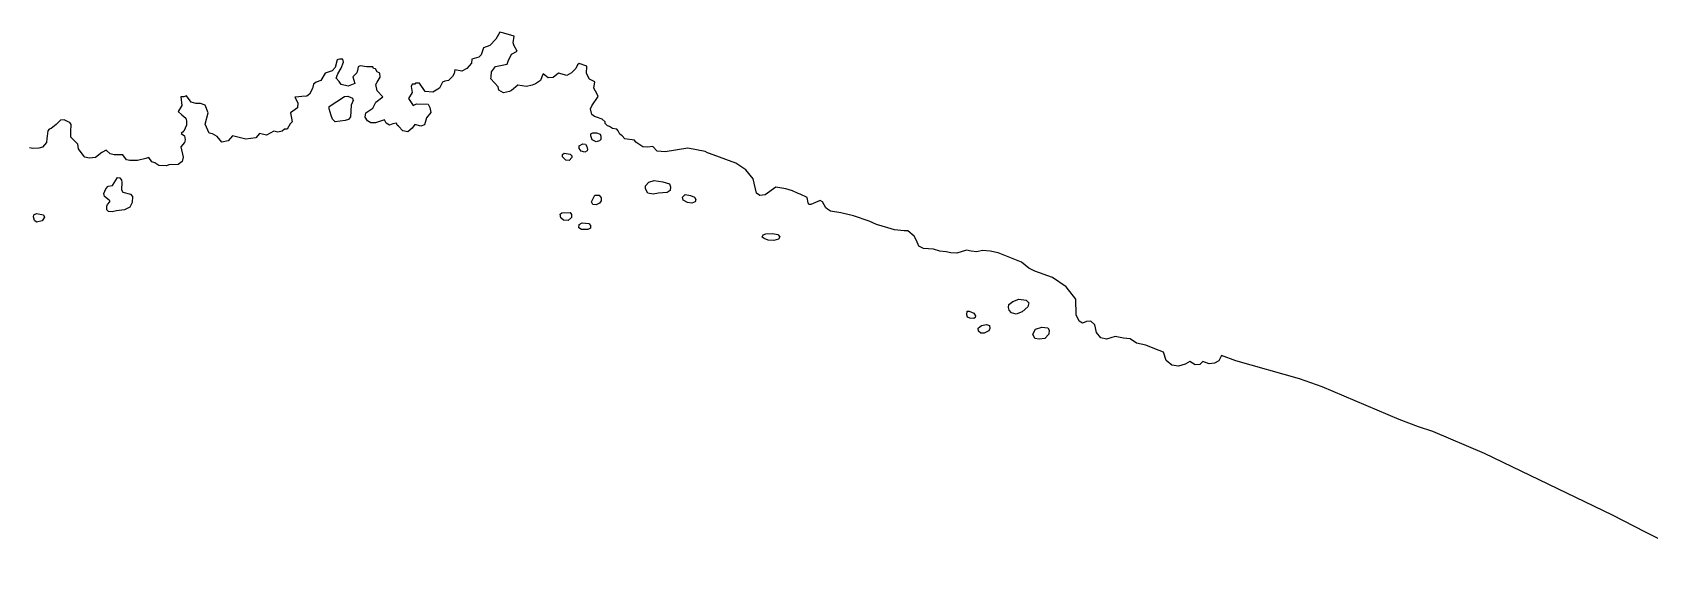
# Model space of a CAD drawing. Header units: inches. Extents: x -62624 to 51363, y -122611 to -15713.
# Drawn here: x -5221 to -3159, y -116845 to -116154 of the extents above; entities that cross this region are included whole.
import ezdxf

# ---------------------------------------------------------------- set-up
doc = ezdxf.new("R2010")
doc.units = ezdxf.units.IN
doc.header["$MEASUREMENT"] = 0

msp = doc.modelspace()

# ---------------------------------------------------------------- linework, layer by layer
for points in [[(-3054.5, -116845.3), (-3164.5, -116791.1), (-3206.3, -116769.2), (-3369.6, -116690.9), (-3435.7, -116662.8), (-3453.8, -116656.7), (-3478.3, -116647.2), (-3576.9, -116605.9), (-3605.5, -116595.4), (-3686.8, -116572.7), (-3705, -116565.8), (-3708.6, -116572.7), (-3714.1, -116575.7), (-3720.8, -116576.3), (-3729, -116573.5), (-3732.8, -116577.2), (-3738.8, -116577.5), (-3745.5, -116573.3), (-3751.4, -116577), (-3759.8, -116579.4), (-3768.4, -116578), (-3775.6, -116572.2), (-3778.9, -116561.7), (-3790, -116557.4), (-3801.4, -116552.6), (-3813.4, -116550.2), (-3821.5, -116544.4), (-3830.1, -116543.5), (-3840.7, -116541.5), (-3851.7, -116544.9), (-3858.9, -116543), (-3864.6, -116536.3), (-3866.5, -116526.7), (-3871.8, -116521.9), (-3877, -116522.4), (-3882.3, -116524.3), (-3886.6, -116521.9), (-3890.4, -116513.8), (-3890.6, -116493.8), (-3903, -116478.2), (-3920.5, -116466.3), (-3943, -116458.2), (-3950.6, -116454.4), (-3959.9, -116446.9), (-3989.9, -116435), (-3999.9, -116432.5), (-4010, -116431.9), (-4017.2, -116433.4), (-4024.4, -116432.6), (-4030.2, -116431.4), (-4042.4, -116435.3), (-4050.4, -116434.9), (-4056.1, -116433.7), (-4064.1, -116432.6), (-4072.5, -116430.3), (-4085, -116429.1), (-4090.8, -116426.1), (-4093.8, -116419.2), (-4096.9, -116413.5), (-4104.9, -116406.6), (-4109.8, -116406.6), (-4122, -116405.5), (-4130.4, -116402.8), (-4144.8, -116398.8), (-4154.2, -116394.3), (-4174.2, -116387.4), (-4190.5, -116383.6), (-4203.6, -116381.8), (-4207.3, -116379.3), (-4209.4, -116377.6), (-4213.8, -116369.8), (-4217, -116368.2), (-4228.7, -116373.3), (-4231.2, -116373.1), (-4232.2, -116371), (-4233.6, -116364.2), (-4242.3, -116359.9), (-4244.8, -116359.2), (-4252.3, -116355.5), (-4260.4, -116353), (-4273.3, -116351.2), (-4286.8, -116360.6), (-4293.6, -116361.8), (-4297.9, -116358.6), (-4302.2, -116340.4), (-4311.6, -116328.9), (-4324.3, -116320.6), (-4357.9, -116307.9), (-4360.4, -116307.3), (-4363.5, -116305.4), (-4385.6, -116301.5), (-4414.5, -116306.1), (-4424.6, -116305.2), (-4430.2, -116299.2), (-4436.4, -116300), (-4442.8, -116299.5), (-4449.2, -116295.4), (-4451.7, -116293.5), (-4453.6, -116291), (-4465.7, -116289.4), (-4469.1, -116285.4), (-4472.4, -116283.4), (-4474.3, -116279.1), (-4476.2, -116277), (-4481.6, -116276), (-4485.4, -116273.5), (-4487.9, -116272.9), (-4491, -116269.7), (-4491, -116267.8), (-4494.7, -116264.1), (-4502.2, -116261.6), (-4504.7, -116261), (-4507.9, -116258.5), (-4509.6, -116251.2), (-4507.9, -116247.2), (-4499.7, -116235.4), (-4501, -116232.2), (-4505.5, -116224.6), (-4504.2, -116216.8), (-4511, -116213.4), (-4514.7, -116206), (-4514.4, -116196.6), (-4524.1, -116193.4), (-4526.4, -116195.1), (-4528.5, -116199.7), (-4534.1, -116205.3), (-4539.7, -116208.8), (-4550.3, -116205.8), (-4557.1, -116211.2), (-4563.6, -116211.4), (-4570.1, -116206.5), (-4571.6, -116210.3), (-4573.3, -116215), (-4579.7, -116219.1), (-4584.1, -116220.9), (-4591.4, -116222.7), (-4602.2, -116220.9), (-4610.3, -116227.8), (-4612.8, -116229), (-4620.8, -116230.7), (-4626.6, -116227.1), (-4627.3, -116222.9), (-4636.6, -116212.8), (-4636.4, -116210.5), (-4635.9, -116204.1), (-4631, -116197.1), (-4615.9, -116194), (-4614.7, -116190.3), (-4610.3, -116181.5), (-4603.4, -116177.7), (-4607.2, -116170.9), (-4608.3, -116166.8), (-4607.2, -116158.3), (-4620.3, -116154.6), (-4625.3, -116153.5), (-4630.5, -116162.2), (-4638.2, -116170.5), (-4646.1, -116173.4), (-4649.1, -116182.1), (-4652.2, -116185.2), (-4660.9, -116187.7), (-4661.6, -116192.7), (-4667.2, -116199.7), (-4673.7, -116203.2), (-4682.8, -116201.5), (-4683.7, -116205.9), (-4685.5, -116209.9), (-4690.6, -116214.9), (-4695.4, -116215.9), (-4698.4, -116217.1), (-4702.2, -116224.6), (-4710.8, -116230), (-4720.4, -116228.8), (-4727.8, -116218.3), (-4731.6, -116218.3), (-4732.8, -116218.3), (-4733.5, -116219.6), (-4737.2, -116219.6), (-4738.4, -116222.6), (-4737.2, -116230.2), (-4741.6, -116238), (-4735.6, -116247), (-4731.5, -116244.9), (-4716.6, -116245.2), (-4714.7, -116249.6), (-4713.1, -116255.7), (-4719, -116262.8), (-4721.5, -116271.4), (-4725.9, -116273.4), (-4733.6, -116271), (-4737, -116275.8), (-4742.7, -116280.4), (-4748.8, -116279.2), (-4754.7, -116273.3), (-4756.1, -116272), (-4757.2, -116269.6), (-4761.6, -116270.2), (-4766.1, -116272), (-4770.2, -116269.4), (-4772.2, -116265.2), (-4778.7, -116267.3), (-4783.8, -116269), (-4786.6, -116269.1), (-4789.7, -116269.1), (-4794.1, -116266.4), (-4797.2, -116261.9), (-4796.2, -116256.4), (-4787.2, -116250.2), (-4783.4, -116242.7), (-4774.7, -116235.8), (-4781.6, -116228.3), (-4783.4, -116220.2), (-4781.7, -116216.9), (-4778, -116210.8), (-4778.4, -116205.8), (-4781.6, -116203.9), (-4784, -116200.2), (-4786.5, -116199.6), (-4787.2, -116197.7), (-4795, -116197.6), (-4803.2, -116196.3), (-4806.1, -116197.4), (-4806.7, -116202.3), (-4807.8, -116205.2), (-4812.8, -116210.2), (-4810.3, -116218.9), (-4818.7, -116222.1), (-4827.5, -116219.9), (-4830.3, -116216.4), (-4834, -116212), (-4831.8, -116206.4), (-4827.8, -116199.1), (-4824.6, -116191.4), (-4825.3, -116187.6), (-4829.6, -116187.6), (-4832.7, -116188.6), (-4835.1, -116198.3), (-4839, -116202.6), (-4847.9, -116205.8), (-4853.4, -116215.1), (-4859.7, -116216.9), (-4862.8, -116219.5), (-4864, -116225.1), (-4867.8, -116232.6), (-4871.6, -116234.9), (-4877.7, -116235.4), (-4881.5, -116235.8), (-4886.5, -116236.4), (-4882.8, -116243.3), (-4883.4, -116249.8), (-4892.1, -116256.3), (-4890.3, -116267.6), (-4892.8, -116270.2), (-4896.6, -116277), (-4899.7, -116277), (-4902.8, -116279.5), (-4908.4, -116280.8), (-4913.3, -116279.5), (-4922.8, -116284.5), (-4931.6, -116282.6), (-4936.6, -116288.2), (-4949, -116289.6), (-4966, -116285.7), (-4971.6, -116292), (-4979.6, -116293.7), (-4985.9, -116286.3), (-4991.6, -116283.2), (-4995.9, -116282), (-5000.9, -116270.7), (-4997.2, -116256.3), (-5000.9, -116246.3), (-5007.2, -116244.5), (-5012.8, -116244.4), (-5019.1, -116242.6), (-5024.7, -116234.4), (-5028.4, -116235.7), (-5032.2, -116235.7), (-5030.9, -116246.9), (-5035.3, -116254.4), (-5030.9, -116258.8), (-5025.9, -116263.2), (-5024.7, -116266.3), (-5024.7, -116271.9), (-5028.4, -116279.4), (-5031.6, -116282.6), (-5027.2, -116285.7), (-5026.6, -116290.8), (-5027.4, -116294.2), (-5031.9, -116299.6), (-5029.1, -116312.6), (-5030.3, -116318.2), (-5035.3, -116322), (-5047.2, -116322.6), (-5050.3, -116323.8), (-5060.3, -116323.2), (-5065.3, -116320.1), (-5069.1, -116318.8), (-5072.8, -116313.2), (-5076.6, -116314.4), (-5087.2, -116316.9), (-5097.2, -116316.9), (-5101.5, -116316), (-5106.2, -116309.7), (-5117, -116309.8), (-5122, -116308.5), (-5127.2, -116303.7), (-5132.8, -116306.9), (-5140.9, -116313.1), (-5148.5, -116314.2), (-5154.5, -116312.8), (-5156.4, -116310.3), (-5162.4, -116302.3), (-5163.4, -116296), (-5172.5, -116287.2), (-5172.5, -116280.4), (-5172.1, -116271.2), (-5173.4, -116268.7), (-5175.9, -116267.5), (-5180.9, -116265), (-5185.3, -116265.6), (-5190.9, -116271.2), (-5197.4, -116276.1), (-5200.1, -116277.2), (-5201.5, -116279.3), (-5202, -116282.6), (-5202.5, -116285.8), (-5203, -116289.1), (-5203.3, -116293.9), (-5208.4, -116300), (-5213.2, -116301.5), (-5220.9, -116301.8), (-5225.2, -116300.7)], [(-4842.8, -116251.2), (-4842.8, -116248.3), (-4823.4, -116235.4), (-4819, -116235), (-4813.3, -116237.4), (-4812.5, -116240.7), (-4814.9, -116246.3), (-4815.8, -116261.3), (-4818.2, -116264.9), (-4822.6, -116266.2), (-4835.2, -116267.8), (-4838.8, -116264.5), (-4840.4, -116259.7), (-4842.8, -116251.2)], [(-4509.4, -116285.4), (-4509.4, -116283.2), (-4506.5, -116281.6), (-4502.1, -116281.6), (-4497.3, -116283.5), (-4496.4, -116286.1), (-4496.4, -116290.2), (-4498.3, -116292.1), (-4502.4, -116293.4), (-4507.5, -116290.5), (-4509.4, -116285.4)], [(-4545.3, -116312.4), (-4545.3, -116309.5), (-4543.4, -116307.6), (-4535.8, -116308.9), (-4533.6, -116311.1), (-4533.6, -116313.4), (-4536.7, -116316.9), (-4541.2, -116316.5), (-4545.3, -116312.4)], [(-4524.3, -116301.6), (-4524.3, -116298.4), (-4519.3, -116295.9), (-4516.1, -116296.2), (-4514.2, -116299.1), (-4513.5, -116302.9), (-4513.9, -116304.8), (-4517, -116306.4), (-4521.5, -116305.1), (-4524.3, -116301.6)], [(-5130.3, -116358.9), (-5127.8, -116353), (-5124.7, -116349.9), (-5119.1, -116348.8), (-5112.8, -116338.7), (-5110, -116339.1), (-5107.6, -116342.2), (-5107.2, -116344.7), (-5107.6, -116354.4), (-5106.2, -116357.2), (-5096.4, -116360), (-5093.7, -116362.8), (-5094, -116370.8), (-5097.1, -116376.4), (-5104.1, -116379.9), (-5113.9, -116381.2), (-5119.5, -116382.6), (-5124.3, -116381.9), (-5126.4, -116379.8), (-5126.4, -116375.3), (-5125.7, -116373.2), (-5122.6, -116369.7), (-5122.6, -116368.3), (-5125.4, -116365.9), (-5129.6, -116363.1), (-5130.3, -116358.9)], [(-4439.4, -116353.1), (-4439.4, -116349.3), (-4435.3, -116344.6), (-4428.3, -116342.7), (-4417.5, -116344.2), (-4408.9, -116346.8), (-4407.6, -116350.6), (-4407.9, -116355.1), (-4411.8, -116357.9), (-4422.9, -116358.5), (-4429.9, -116359.8), (-4436.6, -116358.5), (-4439.4, -116353.1)], [(-4508.2, -116369.9), (-4504, -116361.3), (-4498.6, -116361.3), (-4496.1, -116364.5), (-4496.1, -116368.3), (-4498.3, -116371.5), (-4502.5, -116373.4), (-4506.6, -116373.1), (-4508.2, -116369.9)], [(-4392.3, -116363.7), (-4388.8, -116360.5), (-4382.2, -116361.5), (-4377.1, -116363.7), (-4375.5, -116366.8), (-4376.1, -116369.7), (-4380.6, -116371.6), (-4386, -116370.7), (-4391.7, -116367.5), (-4392.3, -116363.7)], [(-5219.9, -116388.8), (-5219.5, -116386.4), (-5216, -116384.7), (-5207.3, -116386.4), (-5205.9, -116389.2), (-5208.7, -116394.1), (-5216, -116395.8), (-5218.8, -116393.4), (-5219.9, -116388.8)], [(-4548.5, -116385.5), (-4546.3, -116383.9), (-4535.8, -116383.2), (-4533.9, -116386.1), (-4533.9, -116389.6), (-4538.1, -116393.4), (-4544.1, -116393.1), (-4547.6, -116390.2), (-4548.5, -116385.5)], [(-4524.7, -116403), (-4524, -116398.5), (-4520.2, -116396.6), (-4512, -116397.3), (-4509.7, -116400.1), (-4509.7, -116403.3), (-4513.2, -116405.2), (-4521.2, -116405.2), (-4524.7, -116403)], [(-4290.6, -116414.8), (-4289.7, -116411.8), (-4286.1, -116410.6), (-4277.8, -116410.3), (-4271, -116411.2), (-4268.3, -116414.2), (-4269.8, -116417.2), (-4276, -116419), (-4283.2, -116418.7), (-4288.2, -116416.6), (-4290.6, -116414.8)], [(-3976.7, -116504.7), (-3976.4, -116500.9), (-3971.2, -116496.7), (-3963.6, -116494), (-3954, -116495), (-3950.9, -116498.5), (-3951.9, -116503.6), (-3959.2, -116510.2), (-3966.7, -116512.9), (-3973, -116511.5), (-3976, -116508.1), (-3976.7, -116504.7)], [(-4029.8, -116513.9), (-4029.4, -116509.4), (-4026.7, -116509.1), (-4020.8, -116511.8), (-4018.7, -116515), (-4019.1, -116517.4), (-4020.8, -116518.4), (-4026, -116518.1), (-4029.1, -116516.7), (-4029.8, -116513.9)], [(-4015.3, -116530.8), (-4011.2, -116527.3), (-4004.6, -116526), (-4000.8, -116527.3), (-4000.5, -116531.1), (-4001.9, -116534.2), (-4007.7, -116537.3), (-4011.9, -116537.3), (-4015, -116534.9), (-4015.3, -116530.8)], [(-3945.7, -116538.4), (-3942.3, -116532.2), (-3934, -116529.4), (-3926.5, -116530.5), (-3924.7, -116533.6), (-3925.4, -116538.7), (-3930.3, -116543.9), (-3937.5, -116544.9), (-3943.3, -116543.9), (-3945.7, -116538.4)]]:
    msp.add_lwpolyline(points)

doc.saveas('drawing.dxf')
